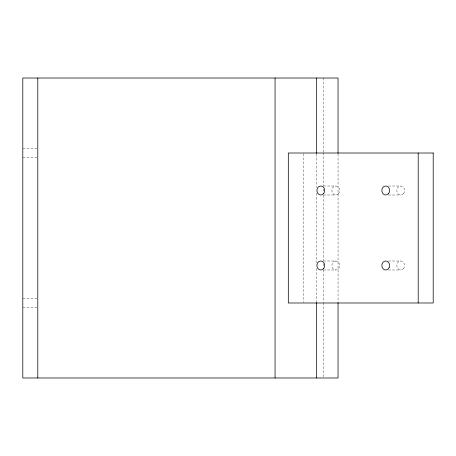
<?xml version="1.0" encoding="UTF-8"?>
<svg xmlns="http://www.w3.org/2000/svg" width="456" height="456" viewBox="0 0 456 456"><rect width="100%" height="100%" fill="white"/><g stroke="black" fill="none" stroke-linecap="round" stroke-linejoin="round"><path stroke-width="0.34" stroke-dasharray="2.28 1.71" d="M22.8 148.508L37.118 148.508M22.8 157.508L37.118 157.508M323.509 186.002L335.781 186.002M388.455 186.002L400.727 186.002M323.509 195.003L335.781 195.003M388.455 195.003L400.727 195.003M323.509 260.997L335.781 260.997A4.497 3.899 -90 0 1 339.156 267.746A4.497 3.899 -90 0 1 332.407 267.746A4.497 3.899 -90 0 1 335.781 260.997M388.455 260.997L400.727 260.997M323.509 269.998L335.781 269.998M388.455 269.998L400.727 269.998M22.8 298.492L37.118 298.492M22.8 307.492L37.118 307.492M338.044 154.077L338.044 301.923M323.173 78.016L323.173 151.939M323.173 152.652L323.173 186.059M323.173 188.904L323.173 192.46M323.173 195.305L323.173 260.695M323.173 263.539L323.173 267.096M323.173 269.941L323.173 301.923M323.173 302.636L323.173 377.272M316.561 154.077L316.561 187.484M316.561 193.167L316.561 262.833M316.561 268.516L316.561 301.923M303.308 153.718L303.308 302.282M338.54 193.686A4.497 3.899 -90 0 0 336.79 186.156A4.497 3.899 -90 0 0 332.019 191.668A4.497 3.899 -90 0 0 338.54 193.686M403.48 193.686A4.497 3.899 -90 0 0 401.736 186.156A4.497 3.899 -90 0 0 396.965 191.668A4.497 3.899 -90 0 0 403.48 193.686M403.48 268.675A4.497 3.899 -90 0 0 401.736 261.151A4.497 3.899 -90 0 0 396.965 266.663A4.497 3.899 -90 0 0 403.48 268.675"/><path stroke-width="0.68" d="M418.203 153.011L418.203 302.989M338.044 153.364L338.044 78.016L22.8 78.016L22.8 377.984L338.044 377.984L338.044 302.636M316.561 78.016L316.561 153.364M316.561 302.636L316.561 377.984M275.059 78.016L275.059 377.984M37.797 78.016L37.797 377.984M433.2 153.011L288.312 153.011L288.312 302.989L433.2 302.989L433.2 153.011M323.538 193.686A4.497 3.899 -90 0 0 321.793 186.156A4.497 3.899 -90 0 0 317.023 191.668A4.497 3.899 -90 0 0 323.538 193.686M323.538 268.675A4.497 3.899 -90 0 0 321.793 261.151A4.497 3.899 -90 0 0 317.023 266.663A4.497 3.899 -90 0 0 323.538 268.675M389.105 267.746A4.497 3.899 -90 0 0 385.73 260.997A4.497 3.899 -90 0 0 382.356 267.746A4.497 3.899 -90 0 0 389.105 267.746M388.483 193.686A4.497 3.899 -90 0 0 386.739 186.156A4.497 3.899 -90 0 0 381.963 191.668A4.497 3.899 -90 0 0 388.483 193.686"/></g></svg>
